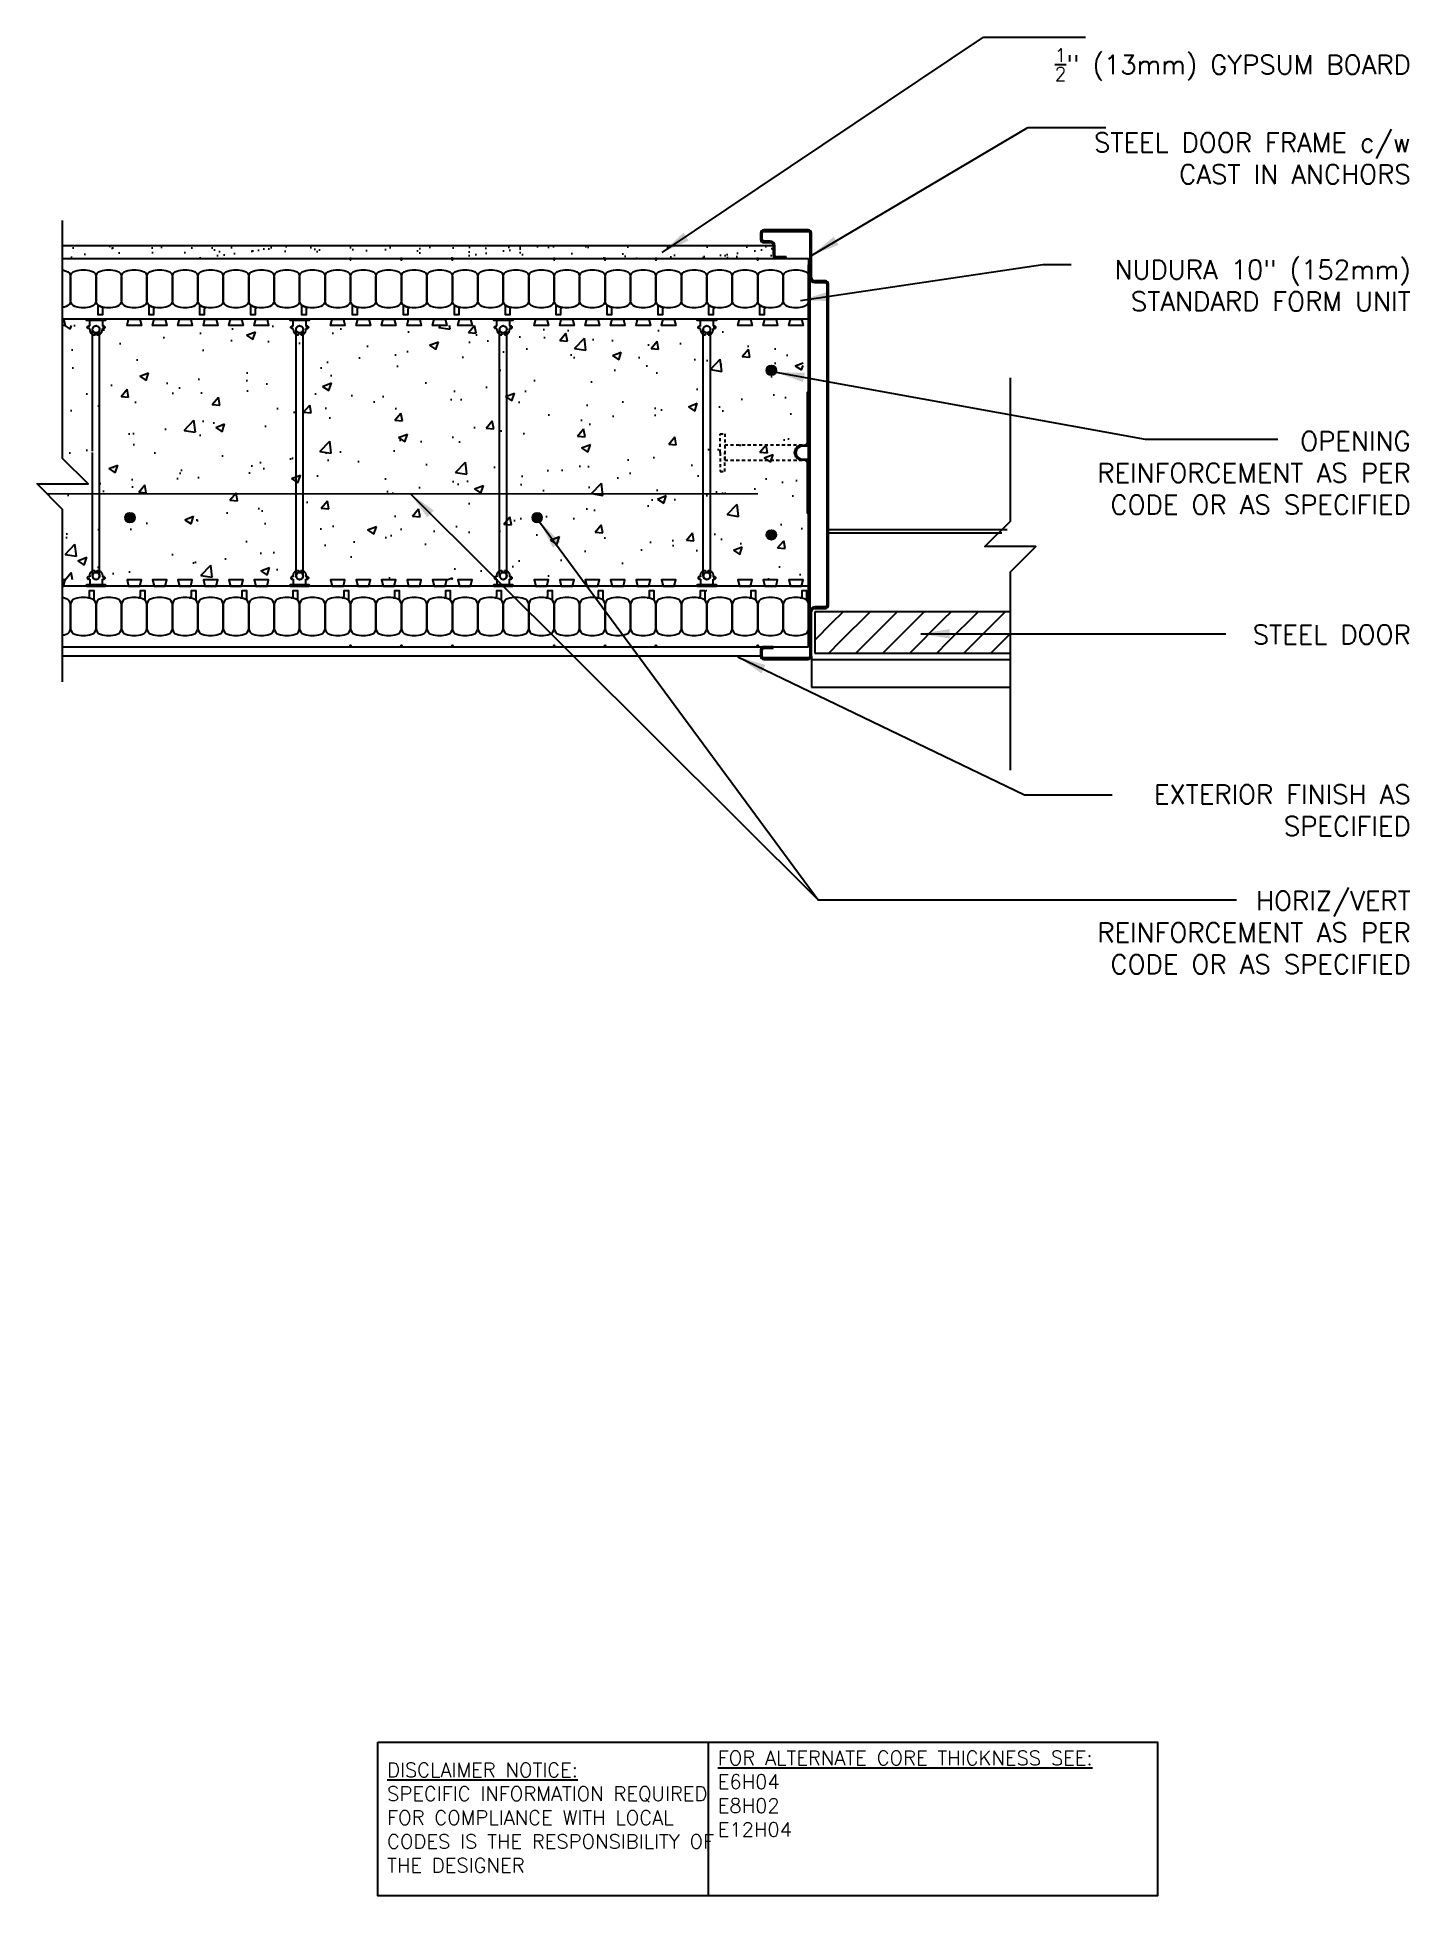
# Model space of a CAD drawing. Header units: inches. Extents: x 2962.4 to 3016.3, y 463.4 to 536.4.
import ezdxf

# ---------------------------------------------------------------- set-up
doc = ezdxf.new("R2010")
doc.units = ezdxf.units.IN
doc.header["$LTSCALE"] = 0.5
doc.header["$MEASUREMENT"] = 0
doc.linetypes.add('HIDDEN', pattern=[0.375, 0.25, -0.125])
doc.layers.get('0').update_dxf_attribs({"linetype": 'CONTINUOUS'})
for name, color, linetype in [('HATCH', 12, 'CONTINUOUS'), ('LINE18', 9, 'CONTINUOUS'), ('line25', 2, 'CONTINUOUS'), ('LINE50', 5, 'CONTINUOUS'), ('LINE65', 3, 'CONTINUOUS'), ('LINE9', 9, 'CONTINUOUS'), ('TEXT', 4, 'CONTINUOUS')]:
    doc.layers.add(name, color=color, linetype=linetype)
doc.styles.add('DIM', font='romans.shx', dxfattribs={"width": 0.7})
doc.styles.add('ROMANS', font='romans')
doc.styles.get("Standard").update_dxf_attribs({"font": 'romans.shx'})
doc.dimstyles.new('ext_12', dxfattribs={"dimscale": 12, "dimtxt": 0.09375, "dimasz": 0.09375, "dimexe": 0.09375, "dimexo": 0.0625, "dimgap": 0.0625, "dimtad": 1, "dimdec": 1, "dimzin": 3, "dimdsep": 46, "dimlunit": 4, "dimtxsty": 'DIM', "dimcen": 0.09, "dimdle": 0.09375, "dimclrt": 4, "dimadec": 0, "dimazin": 0, "dimtfac": 1, "dimtdec": 1, "dimtmove": 2, "dimatfit": 3, "dimfxl": 0, "dimfrac": 2, "dimtolj": 1, "dimtzin": 0, "dimarcsym": 0})
pattern_1 = [(45, (74.7914, 2.22225), (-0.53033009, 0.53033009), [])]

# ---------------------------------------------------------------- blocks, each defined once
blk = doc.blocks.new('Connector')
blk.add_point((0.271, 0))
at = {"layer": 'LINE9'}
for p, q in [((0, 0.375), (0, -0.375)), ((0.062, -0.375), (0.062, 0.375)), ((0.281, 0.25), (0.062, 0.25))]:
    blk.add_line(p, q, dxfattribs=at)
for points, weights in [([(0.007, 0.375), (0.004, 0.375), (0, 0.375)], [1, 0.972587069138, 0.950305488115]), ([(0.327, 0.343), (0.308, 0.343), (0.281, 0.317), (0.281, 0.297)], [1, 0.85355339, 0.85355339, 1]), ([(0.328, 0.343), (0.327, 0.343), (0.327, 0.343)], [1, 0.70710678, 1]), ([(0.375, 0.297), (0.375, 0.317), (0.348, 0.343), (0.329, 0.343)], [1, 0.85355339, 0.85355339, 1]), ([(0.406, 0.25), (0.546, 0.25), (0.619, 0.131)], [0.958404415409, 0.794674173519, 0.864651571113]), ([(0.619, 0.052), (0.612, 0.049), (0.604, 0.049)], [0.83615024178, 0.892081430621, 1]), ([(0, -0.375), (0.004, -0.375), (0.007, -0.375)], [0.950305488115, 0.972587069138, 1]), ([(0.281, -0.297), (0.281, -0.317), (0.308, -0.343), (0.327, -0.343)], [1, 0.85355339, 0.85355339, 1]), ([(0.327, -0.343), (0.281, -0.343), (0.281, -0.297)], [1, 0.70710678, 1]), ([(0.329, -0.343), (0.348, -0.343), (0.375, -0.317), (0.375, -0.297)], [1, 0.85355339, 0.85355339, 1]), ([(0.375, -0.297), (0.375, -0.343), (0.329, -0.343)], [1, 0.70710678, 1]), ([(0.619, -0.131), (0.546, -0.25), (0.406, -0.25)], [0.864651574428, 0.794674169686, 0.958404415195]), ([(0.604, -0.049), (0.612, -0.049), (0.619, -0.052)], [1, 0.89208144177, 0.836150253337])]:
    blk.add_rational_spline(points, weights, degree=2, dxfattribs=at)
for points, degree in [([(0, 0.375), (0.002, 0.375), (0.005, 0.375), (0.007, 0.375)], 3), ([(0.007, 0.375), (0.021, 0.375), (0.051, 0.375), (0.062, 0.375), (0.062, 0.375)], 3), ([(0.281, 0.25), (0.281, 0.297)], 1), ([(0.327, 0.343), (0.327, 0.343), (0.328, 0.343), (0.328, 0.343)], 3), ([(0.328, 0.343), (0.329, 0.343), (0.329, 0.343), (0.329, 0.343)], 3), ([(0.375, 0.25), (0.375, 0.297)], 1), ([(0.406, 0.25), (0.375, 0.25)], 1), ([(0.406, 0.25), (0.406, 0.25)], 1), ([(0.406, 0.25), (0.406, 0.25)], 1), ([(0.406, 0.25), (0.406, 0.25)], 1), ([(0.406, 0.25), (0.406, 0.25)], 1), ([(0.406, 0.25), (0.406, 0.25)], 1), ([(0.406, 0.25), (0.406, 0.25)], 1), ([(0.406, 0.25), (0.406, 0.25)], 1), ([(0.406, 0.25), (0.406, 0.25)], 1), ([(0.406, 0.25), (0.406, 0.25)], 1), ([(0.406, 0.25), (0.406, 0.25)], 1), ([(0.406, 0.25), (0.406, 0.25)], 1), ([(0.406, 0.25), (0.406, 0.25)], 1), ([(0.406, 0.25), (0.406, 0.25)], 1), ([(0.406, 0.25), (0.406, 0.25)], 1), ([(0.406, 0.25), (0.406, 0.25)], 1), ([(0.406, 0.25), (0.406, 0.25)], 1), ([(0.406, 0.25), (0.406, 0.25)], 1), ([(0.406, 0.25), (0.406, 0.25)], 1), ([(0.406, 0.25), (0.406, 0.25)], 1), ([(0.406, 0.25), (0.406, 0.25)], 1), ([(0.406, 0.25), (0.406, 0.25)], 1), ([(0.406, 0.25), (0.406, 0.25)], 1), ([(0.406, 0.25), (0.406, 0.25)], 1), ([(0.406, 0.25), (0.406, 0.25)], 1), ([(0.604, 0.049), (0.532, 0.049)], 1), ([(0.532, 0.049), (0.532, 0.049)], 1), ([(0.532, 0.049), (0.532, 0.049)], 1), ([(0.532, 0.049), (0.532, 0.049)], 1), ([(0.532, 0.049), (0.532, 0.049)], 1), ([(0.532, 0.049), (0.532, 0.049)], 1), ([(0.532, 0.049), (0.532, 0.049)], 1), ([(0.532, 0.049), (0.532, 0.049)], 1), ([(0.532, 0.049), (0.532, 0.049)], 1), ([(0.532, 0.049), (0.532, 0.049)], 1), ([(0.532, 0.049), (0.532, 0.049)], 1), ([(0.604, 0.049), (0.609, 0.049), (0.614, 0.05), (0.619, 0.052)], 3), ([(0.604, 0.049), (0.604, 0.049)], 1), ([(0.604, 0.049), (0.604, 0.049)], 1), ([(0.604, 0.049), (0.604, 0.049)], 1), ([(0.604, 0.049), (0.604, 0.049)], 1), ([(0.619, 0.131), (0.619, 0.052)], 1), ([(0.619, 0.131), (0.619, 0.131)], 1), ([(0.619, 0.131), (0.619, 0.131)], 1), ([(0.619, 0.131), (0.619, 0.131)], 1), ([(0.619, 0.131), (0.619, 0.131)], 1), ([(0.007, -0.375), (0.005, -0.375), (0.002, -0.375), (0, -0.375)], 3), ([(0.062, -0.375), (0.062, -0.375), (0.051, -0.375), (0.021, -0.375), (0.007, -0.375)], 3), ([(0.062, -0.25), (0.281, -0.25)], 1), ([(0.281, -0.297), (0.281, -0.25)], 1), ([(0.281, -0.25), (0.281, -0.297)], 1), ([(0.328, -0.343), (0.328, -0.343), (0.327, -0.343), (0.327, -0.343)], 3), ([(0.329, -0.343), (0.329, -0.343), (0.329, -0.343), (0.328, -0.343)], 3), ([(0.375, -0.25), (0.375, -0.297)], 1), ([(0.375, -0.297), (0.375, -0.25)], 1), ([(0.406, -0.25), (0.375, -0.25)], 1), ([(0.406, -0.25), (0.406, -0.25)], 1), ([(0.406, -0.25), (0.406, -0.25)], 1), ([(0.406, -0.25), (0.406, -0.25)], 1), ([(0.406, -0.25), (0.406, -0.25)], 1), ([(0.406, -0.25), (0.406, -0.25)], 1), ([(0.406, -0.25), (0.406, -0.25)], 1), ([(0.406, -0.25), (0.406, -0.25)], 1), ([(0.406, -0.25), (0.406, -0.25)], 1), ([(0.406, -0.25), (0.406, -0.25)], 1), ([(0.406, -0.25), (0.406, -0.25)], 1), ([(0.406, -0.25), (0.406, -0.25)], 1), ([(0.532, -0.049), (0.604, -0.049)], 1), ([(0.604, -0.049), (0.58, -0.049), (0.556, -0.049), (0.532, -0.049)], 3), ([(0.532, -0.049), (0.532, -0.049)], 1), ([(0.532, -0.049), (0.532, -0.049)], 1), ([(0.532, -0.049), (0.532, -0.049)], 1), ([(0.532, -0.049), (0.532, -0.049)], 1), ([(0.619, -0.052), (0.614, -0.05), (0.609, -0.049), (0.604, -0.049)], 3), ([(0.604, -0.049), (0.604, -0.049)], 1), ([(0.604, -0.049), (0.604, -0.049)], 1), ([(0.604, -0.049), (0.604, -0.049)], 1), ([(0.604, -0.049), (0.604, -0.049)], 1), ([(0.604, -0.049), (0.604, -0.049)], 1), ([(0.604, -0.049), (0.604, -0.049)], 1), ([(0.604, -0.049), (0.604, -0.049)], 1), ([(0.604, -0.049), (0.604, -0.049)], 1), ([(0.619, -0.052), (0.619, -0.131)], 1), ([(0.619, -0.131), (0.619, -0.131)], 1), ([(0.619, -0.131), (0.619, -0.131)], 1), ([(0.619, -0.131), (0.619, -0.131)], 1), ([(0.619, -0.131), (0.619, -0.131)], 1)]:
    blk.add_open_spline(points, degree=degree, dxfattribs=at)
for points, weights, knots in [([(0.062, 0.375), (0.062, 0.375), (0.046, 0.375), (0.03, 0.375), (0.007, 0.375)], [0.868718858569, 0.861102746415, 1, 0.861102734288, 0.868718859898], [0, 0, 0, 0.5, 0.5, 1, 1, 1]), ([(0.532, 0.049), (0.472, 0.203), (0.333, 0.113), (0.157, 0), (0.333, -0.113), (0.472, -0.203), (0.532, -0.049)], [0.899508922286, 0.599718215298, 1, 0.54226024, 1, 0.599718224335, 0.899508908749], [0, 0, 0, 0.318112, 0.318112, 0.681888, 0.681888, 1, 1, 1]), ([(0.007, -0.375), (0.03, -0.375), (0.046, -0.375), (0.062, -0.375), (0.062, -0.375)], [0.868718859319, 0.861102739573, 1, 0.861102742958, 0.868718858948], [0, 0, 0, 0.5, 0.5, 1, 1, 1])]:
    blk.add_rational_spline(points, weights, degree=2, knots=knots, dxfattribs=at)

msp = doc.modelspace()

# ---------------------------------------------------------------- hatches: boundary and pattern name
at = {"layer": 'HATCH'}
h = msp.add_hatch(dxfattribs=at)
h.set_pattern_fill('AR-SAND', color=256, scale=0.5, style=0)
h.set_pattern_definition([(37.5, (88.5284, 68.24404), (-0.03149668, 0.96341188), [0, -0.76, 0, -0.85, 0, -0.8125]), (7.5, (88.5284, 68.244), (0.88488835, 1.41107303), [0, -0.41, 0, -0.685, 0, -0.2625]), (327.5, (87.9134, 68.244), (1.55707093, 0.00282953), [0, -0.25, 0, -0.9, 0, -1.175]), (317.5, (87.9134, 68.244), (1.5030633, 0.4388378), [0, -0.125, 0, -0.59, 0, -0.675])])
h.paths.add_polyline_path([(2982.007, 528.18), (2976.322, 528.18), (2976.322, 527.68), (2982.007, 527.68)])
h.paths.add_polyline_path([(2963.405, 528.18), (2963.405, 527.68), (2976.322, 527.68), (2976.322, 528.18)])
edge = h.paths.add_edge_path()
edge.add_line((2991.83, 527.68), (2991.83, 527.743))
edge.add_line((2991.83, 527.743), (2991.455, 527.743))
edge.add_arc((2991.455, 527.805), 0.0625, 180, 270, ccw=False)
edge.add_line((2991.393, 527.805), (2991.393, 528.18))
edge.add_line((2991.393, 528.18), (2982.007, 528.18))
edge.add_line((2982.007, 528.18), (2982.007, 527.68))
edge.add_line((2982.007, 527.68), (2991.83, 527.68))
h = msp.add_hatch(dxfattribs=at)
h.set_pattern_fill('AR-CONC', color=256, scale=0.5, style=0)
h.set_pattern_definition([(50, (2963.499, 515.0554), (3.5863, -0.31376), [0.375, -4.125]), (355, (2963.499, 515.0554), (-0.69376, 3.76096), [0.3, -3.3]), (100.451, (2963.798, 515.0292), (2.89255, 3.4472), [0.3187, -3.5057]), (46.184, (2963.499, 516.0554), (5.3362, -0.8276), [0.5625, -6.1875]), (96.636, (2963.944, 515.9864), (4.6733, 4.8706), [0.47805, -5.2586]), (351.184, (2963.499, 516.0554), (4.6733, 4.8706), [0.45, -4.95]), (21, (2963.999, 515.8054), (2.98454, -2.0131), [0.375, -4.125]), (326, (2963.999, 515.8054), (1.21658, 3.62575), [0.3, -3.3]), (71.451, (2964.248, 515.6376), (4.2011, 1.61265), [0.3187, -3.5057]), (37.5, (2963.4991, 515.0554), (0.0608, 1.66447), [0, -3.26, 0, -3.35, 0, -3.3125]), (7.5, (2963.4991, 515.0554), (1.31535, 1.97206), [0, -1.91, 0, -3.185, 0, -1.2625]), (327.5, (2962.3841, 515.0554), (2.66911, -0.112774), [0, -1.25, 0, -3.9, 0, -5.175]), (317.5, (2961.8841, 515.0554), (2.91593, 0.50052), [0, -1.625, 0, -2.59, 0, -3.675])])
h.paths.add_polyline_path([(2992.499, 525.055), (2963.499, 525.055), (2963.499, 515.055), (2992.499, 515.055)])
h = msp.add_hatch(dxfattribs=at)
h.set_pattern_fill('ANSI31', color=256, scale=6, style=0)
h.set_pattern_definition(pattern_1)
h.paths.add_polyline_path([(2992.955, 512.18), (2994.169, 512.18), (2993.77, 513.036), (2993.49, 513.805), (2992.955, 513.805)])
h = msp.add_hatch(dxfattribs=at)
h.set_pattern_fill('ANSI31', color=256, scale=6, style=0)
h.set_pattern_definition(pattern_1)
h.paths.add_polyline_path([(2998.264, 512.18), (2997.985, 513.805), (2993.49, 513.805), (2993.77, 513.036), (2994.169, 512.18)])
h = msp.add_hatch(dxfattribs=at)
h.set_pattern_fill('ANSI31', color=256, scale=6, style=0)
h.set_pattern_definition(pattern_1)
h.paths.add_polyline_path([(2998.264, 512.18), (3000.645, 512.18), (3000.645, 513.805), (2997.985, 513.805)])
at = {"layer": 'LINE65'}
for points in [[(2991.439, 523.288, 1), (2991.064, 523.288, 1)], [(2966.24, 517.501, 1), (2965.865, 517.501, 1)], [(2982.24, 517.501, 1), (2981.865, 517.501, 1)], [(2991.439, 516.823, 1), (2991.064, 516.823, 1)]]:
    msp.add_hatch(color=256, dxfattribs=at).paths.add_polyline_path(points)

# ---------------------------------------------------------------- linework, layer by layer
at = {"layer": 'HATCH'}
for p, q in [((2993.499, 517.029), (3000.523, 517.029)), ((2993.499, 516.904), (3000.306, 516.904)), ((2992.83, 512.054), (2992.83, 510.845)), ((2992.83, 511.929), (3000.645, 511.929)), ((2992.83, 510.845), (3000.645, 510.845))]:
    msp.add_line(p, q, dxfattribs=at)
at = {"layer": 'LINE18'}
for points in [[(2963.405, 511.055), (2963.405, 517.826), (2962.405, 518.826), (2964.405, 518.826), (2963.405, 519.826), (2963.405, 529.18)], [(3000.645, 507.585), (3000.645, 515.366), (3001.645, 516.366), (2999.645, 516.366), (3000.645, 517.366), (3000.645, 522.991)]]:
    msp.add_lwpolyline(points, dxfattribs=at)
at = {"layer": 'line25'}
for p, q in [((2992.718, 525.305), (2963.405, 525.305)), ((2992.718, 515.055), (2992.718, 512.43)), ((2992.718, 514.805), (2963.405, 514.805)), ((2988.697, 514.637), (2988.718, 514.637)), ((3000.645, 513.805), (2992.955, 513.805)), ((2992.955, 513.805), (2992.955, 512.18)), ((2992.955, 512.18), (3000.645, 512.18))]:
    msp.add_line(p, q, dxfattribs=at)
for points in [[(2963.405, 525.305), (2963.437, 525.305), (2963.499, 525.055), (2963.405, 525.055)], [(2963.405, 514.805), (2963.437, 514.805), (2963.499, 515.055), (2963.405, 515.055)]]:
    msp.add_lwpolyline(points, dxfattribs=at)
for points in [[(2966.437, 525.305), (2966.499, 525.055), (2965.937, 525.055), (2965.999, 525.305)], [(2967.437, 525.305), (2967.499, 525.055), (2966.937, 525.055), (2966.999, 525.305)], [(2968.437, 525.305), (2968.499, 525.055), (2967.937, 525.055), (2967.999, 525.305)], [(2969.437, 525.305), (2969.499, 525.055), (2968.937, 525.055), (2968.999, 525.305)], [(2970.437, 525.305), (2970.499, 525.055), (2969.937, 525.055), (2969.999, 525.305)], [(2971.437, 525.305), (2971.499, 525.055), (2970.937, 525.055), (2970.999, 525.305)], [(2974.437, 525.305), (2974.499, 525.055), (2973.937, 525.055), (2973.999, 525.305)], [(2975.437, 525.305), (2975.499, 525.055), (2974.937, 525.055), (2974.999, 525.305)], [(2976.437, 525.305), (2976.499, 525.055), (2975.937, 525.055), (2975.999, 525.305)], [(2977.437, 525.305), (2977.499, 525.055), (2976.937, 525.055), (2976.999, 525.305)], [(2978.437, 525.305), (2978.499, 525.055), (2977.937, 525.055), (2977.999, 525.305)], [(2979.437, 525.305), (2979.499, 525.055), (2978.937, 525.055), (2978.999, 525.305)], [(2982.437, 525.305), (2982.499, 525.055), (2981.937, 525.055), (2981.999, 525.305)], [(2983.437, 525.305), (2983.499, 525.055), (2982.937, 525.055), (2982.999, 525.305)], [(2984.437, 525.305), (2984.499, 525.055), (2983.937, 525.055), (2983.999, 525.305)], [(2985.437, 525.305), (2985.499, 525.055), (2984.937, 525.055), (2984.999, 525.305)], [(2986.437, 525.305), (2986.499, 525.055), (2985.937, 525.055), (2985.999, 525.305)], [(2987.437, 525.305), (2987.499, 525.055), (2986.937, 525.055), (2986.999, 525.305)], [(2990.437, 525.305), (2990.499, 525.055), (2989.937, 525.055), (2989.999, 525.305)], [(2991.437, 525.305), (2991.499, 525.055), (2990.937, 525.055), (2990.999, 525.305)], [(2992.437, 525.305), (2992.499, 525.055), (2991.937, 525.055), (2991.999, 525.305)], [(2966.437, 514.805), (2966.499, 515.055), (2965.937, 515.055), (2965.999, 514.805)], [(2967.437, 514.805), (2967.499, 515.055), (2966.937, 515.055), (2966.999, 514.805)], [(2968.437, 514.805), (2968.499, 515.055), (2967.937, 515.055), (2967.999, 514.805)], [(2969.437, 514.805), (2969.499, 515.055), (2968.937, 515.055), (2968.999, 514.805)], [(2970.437, 514.805), (2970.499, 515.055), (2969.937, 515.055), (2969.999, 514.805)], [(2971.437, 514.805), (2971.499, 515.055), (2970.937, 515.055), (2970.999, 514.805)], [(2974.437, 514.805), (2974.499, 515.055), (2973.937, 515.055), (2973.999, 514.805)], [(2975.437, 514.805), (2975.499, 515.055), (2974.937, 515.055), (2974.999, 514.805)], [(2976.437, 514.805), (2976.499, 515.055), (2975.937, 515.055), (2975.999, 514.805)], [(2977.437, 514.805), (2977.499, 515.055), (2976.937, 515.055), (2976.999, 514.805)], [(2978.437, 514.805), (2978.499, 515.055), (2977.937, 515.055), (2977.999, 514.805)], [(2979.437, 514.805), (2979.499, 515.055), (2978.937, 515.055), (2978.999, 514.805)], [(2982.437, 514.805), (2982.499, 515.055), (2981.937, 515.055), (2981.999, 514.805)], [(2983.437, 514.805), (2983.499, 515.055), (2982.937, 515.055), (2982.999, 514.805)], [(2984.437, 514.805), (2984.499, 515.055), (2983.937, 515.055), (2983.999, 514.805)], [(2985.437, 514.805), (2985.499, 515.055), (2984.937, 515.055), (2984.999, 514.805)], [(2986.437, 514.805), (2986.499, 515.055), (2985.937, 515.055), (2985.999, 514.805)], [(2987.437, 514.805), (2987.499, 515.055), (2986.937, 515.055), (2986.999, 514.805)], [(2990.437, 514.805), (2990.499, 515.055), (2989.937, 515.055), (2989.999, 514.805)], [(2991.437, 514.805), (2991.499, 515.055), (2990.937, 515.055), (2990.999, 514.805)], [(2992.437, 514.805), (2992.499, 515.055), (2991.937, 515.055), (2991.999, 514.805)]]:
    msp.add_lwpolyline(points, close=True, dxfattribs=at)
at = {"layer": 'LINE50'}
for p, q in [((2963.405, 527.68), (2992.718, 527.68)), ((2992.718, 527.68), (2992.718, 525.305)), ((2992.718, 515.055), (2992.718, 512.43)), ((2992.718, 512.43), (2992.718, 514.805)), ((2963.405, 512.43), (2992.718, 512.43))]:
    msp.add_line(p, q, dxfattribs=at)
at = {"layer": 'LINE65', "flags": 128}
msp.add_lwpolyline([(2962.797, 518.434), (2990.718, 518.453)], dxfattribs=at)
at = {"layer": 'LINE65'}
for centre in [(2991.252, 523.288), (2966.052, 517.501), (2982.052, 517.501), (2991.252, 516.823)]:
    msp.add_circle(centre, 0.188, dxfattribs=at)
at = {"layer": 'LINE9'}
for p, q in [((2992.705, 528.805), (2990.955, 528.805)), ((2990.955, 528.743), (2992.705, 528.743)), ((2990.83, 528.68), (2990.83, 528.43)), ((2990.893, 528.43), (2990.893, 528.68)), ((2991.205, 528.368), (2990.955, 528.368)), ((2990.955, 528.305), (2991.205, 528.305)), ((2991.33, 528.18), (2991.33, 527.805)), ((2991.393, 527.805), (2991.393, 528.18)), ((2992.768, 528.68), (2992.768, 526.93)), ((2992.83, 526.93), (2992.83, 528.68)), ((2991.83, 527.743), (2991.455, 527.743)), ((2991.455, 527.68), (2991.83, 527.68)), ((2991.83, 527.68), (2991.83, 527.743)), ((2992.718, 513.309), (2992.718, 527.428)), ((2992.718, 527.428), (2992.768, 527.428)), ((2992.768, 527.428), (2992.768, 513.309)), ((2993.374, 526.805), (2992.955, 526.805)), ((2992.955, 526.743), (2993.374, 526.743)), ((2993.437, 526.68), (2993.437, 514.055)), ((2993.499, 514.055), (2993.499, 526.68)), ((2964.577, 520.112), (2964.577, 524.899)), ((2964.859, 518.321), (2964.859, 524.899)), ((2972.577, 518.321), (2972.577, 524.899)), ((2972.859, 518.321), (2972.859, 524.899)), ((2980.577, 515.211), (2980.577, 524.899)), ((2980.859, 515.211), (2980.859, 524.899)), ((2988.577, 515.211), (2988.577, 524.899)), ((2988.859, 515.211), (2988.859, 524.899)), ((2964.577, 518.321), (2964.577, 520.055)), ((2964.577, 518.09), (2964.577, 518.321)), ((2964.577, 515.211), (2964.577, 518.09)), ((2964.859, 515.211), (2964.859, 518.321)), ((2972.577, 515.211), (2972.577, 518.321)), ((2972.859, 515.211), (2972.859, 518.321)), ((2992.768, 513.805), (2992.768, 512.055)), ((2992.83, 512.055), (2992.83, 513.805)), ((2993.374, 513.993), (2992.955, 513.993)), ((2992.955, 513.93), (2993.374, 513.93)), ((2992.768, 513.309), (2992.718, 513.309)), ((2990.83, 512.305), (2990.83, 512.055)), ((2990.893, 512.055), (2990.893, 512.305)), ((2991.33, 512.43), (2990.955, 512.43)), ((2990.955, 512.368), (2991.33, 512.368)), ((2992.705, 511.993), (2990.955, 511.993)), ((2990.955, 511.93), (2992.705, 511.93)), ((2991.27, 512.43), (2991.33, 512.43)), ((2991.33, 512.368), (2991.33, 512.43))]:
    msp.add_line(p, q, dxfattribs=at)
at = {"layer": 'LINE9', "flags": 128}
for points in [[(2991.33, 528.18), (2991.33, 528.18), (2963.405, 528.18)], [(2990.83, 512.055), (2963.405, 512.055)]]:
    msp.add_lwpolyline(points, dxfattribs=at)
at = {"layer": 'LINE9'}
for points in [[(2964.545, 525.794, -0.157671), (2963.891, 525.794, -0.325305), (2963.718, 526.032), (2963.718, 526.953, -0.325305), (2963.891, 527.191, -0.157671), (2964.545, 527.191, -0.325305), (2964.718, 526.953), (2964.718, 526.032, -0.325305)], [(2965.545, 525.794, -0.157671), (2964.891, 525.794, -0.325305), (2964.718, 526.032), (2964.718, 526.953, -0.325305), (2964.891, 527.191, -0.157671), (2965.545, 527.191, -0.325305), (2965.718, 526.953), (2965.718, 526.032, -0.325305)], [(2966.545, 525.794, -0.157671), (2965.891, 525.794, -0.325305), (2965.718, 526.032), (2965.718, 526.953, -0.325305), (2965.891, 527.191, -0.157671), (2966.545, 527.191, -0.325305), (2966.718, 526.953), (2966.718, 526.032, -0.325305)], [(2967.545, 525.794, -0.157671), (2966.891, 525.794, -0.325305), (2966.718, 526.032), (2966.718, 526.953, -0.325305), (2966.891, 527.191, -0.157671), (2967.545, 527.191, -0.325305), (2967.718, 526.953), (2967.718, 526.032, -0.325305)], [(2968.545, 525.794, -0.157671), (2967.891, 525.794, -0.325305), (2967.718, 526.032), (2967.718, 526.953, -0.325305), (2967.891, 527.191, -0.157671), (2968.545, 527.191, -0.325305), (2968.718, 526.953), (2968.718, 526.032, -0.325305)], [(2969.545, 525.794, -0.157671), (2968.891, 525.794, -0.325305), (2968.718, 526.032), (2968.718, 526.953, -0.325305), (2968.891, 527.191, -0.157671), (2969.545, 527.191, -0.325305), (2969.718, 526.953), (2969.718, 526.032, -0.325305)], [(2970.545, 525.794, -0.157671), (2969.891, 525.794, -0.325305), (2969.718, 526.032), (2969.718, 526.953, -0.325305), (2969.891, 527.191, -0.157671), (2970.545, 527.191, -0.325305), (2970.718, 526.953), (2970.718, 526.032, -0.325305)], [(2971.545, 525.794, -0.157671), (2970.891, 525.794, -0.325305), (2970.718, 526.032), (2970.718, 526.953, -0.325305), (2970.891, 527.191, -0.157671), (2971.545, 527.191, -0.325305), (2971.718, 526.953), (2971.718, 526.032, -0.325305)], [(2972.545, 525.794, -0.157671), (2971.891, 525.794, -0.325305), (2971.718, 526.032), (2971.718, 526.953, -0.325305), (2971.891, 527.191, -0.157671), (2972.545, 527.191, -0.325305), (2972.718, 526.953), (2972.718, 526.032, -0.325305)], [(2973.545, 525.794, -0.157671), (2972.891, 525.794, -0.325305), (2972.718, 526.032), (2972.718, 526.953, -0.325305), (2972.891, 527.191, -0.157671), (2973.545, 527.191, -0.325305), (2973.718, 526.953), (2973.718, 526.032, -0.325305)], [(2974.545, 525.794, -0.157671), (2973.891, 525.794, -0.325305), (2973.718, 526.032), (2973.718, 526.953, -0.325305), (2973.891, 527.191, -0.157671), (2974.545, 527.191, -0.325305), (2974.718, 526.953), (2974.718, 526.032, -0.325305)], [(2975.545, 525.794, -0.157671), (2974.891, 525.794, -0.325305), (2974.718, 526.032), (2974.718, 526.953, -0.325305), (2974.891, 527.191, -0.157671), (2975.545, 527.191, -0.325305), (2975.718, 526.953), (2975.718, 526.032, -0.325305)], [(2976.545, 525.794, -0.157671), (2975.891, 525.794, -0.325305), (2975.718, 526.032), (2975.718, 526.953, -0.325305), (2975.891, 527.191, -0.157671), (2976.545, 527.191, -0.325305), (2976.718, 526.953), (2976.718, 526.032, -0.325305)], [(2977.545, 525.794, -0.157671), (2976.891, 525.794, -0.325305), (2976.718, 526.032), (2976.718, 526.953, -0.325305), (2976.891, 527.191, -0.157671), (2977.545, 527.191, -0.325305), (2977.718, 526.953), (2977.718, 526.032, -0.325305)], [(2978.545, 525.794, -0.157671), (2977.891, 525.794, -0.325305), (2977.718, 526.032), (2977.718, 526.953, -0.325305), (2977.891, 527.191, -0.157671), (2978.545, 527.191, -0.325305), (2978.718, 526.953), (2978.718, 526.032, -0.325305)], [(2979.545, 525.794, -0.157671), (2978.891, 525.794, -0.325305), (2978.718, 526.032), (2978.718, 526.953, -0.325305), (2978.891, 527.191, -0.157671), (2979.545, 527.191, -0.325305), (2979.718, 526.953), (2979.718, 526.032, -0.325305)], [(2980.545, 525.794, -0.157671), (2979.891, 525.794, -0.325305), (2979.718, 526.032), (2979.718, 526.953, -0.325305), (2979.891, 527.191, -0.157671), (2980.545, 527.191, -0.325305), (2980.718, 526.953), (2980.718, 526.032, -0.325305)], [(2981.545, 525.794, -0.157671), (2980.891, 525.794, -0.325305), (2980.718, 526.032), (2980.718, 526.953, -0.325305), (2980.891, 527.191, -0.157671), (2981.545, 527.191, -0.325305), (2981.718, 526.953), (2981.718, 526.032, -0.325305)], [(2982.545, 525.794, -0.157671), (2981.891, 525.794, -0.325305), (2981.718, 526.032), (2981.718, 526.953, -0.325305), (2981.891, 527.191, -0.157671), (2982.545, 527.191, -0.325305), (2982.718, 526.953), (2982.718, 526.032, -0.325305)], [(2983.545, 525.794, -0.157671), (2982.891, 525.794, -0.325305), (2982.718, 526.032), (2982.718, 526.953, -0.325305), (2982.891, 527.191, -0.157671), (2983.545, 527.191, -0.325305), (2983.718, 526.953), (2983.718, 526.032, -0.325305)], [(2984.545, 525.794, -0.157671), (2983.891, 525.794, -0.325305), (2983.718, 526.032), (2983.718, 526.953, -0.325305), (2983.891, 527.191, -0.157671), (2984.545, 527.191, -0.325305), (2984.718, 526.953), (2984.718, 526.032, -0.325305)], [(2985.545, 525.794, -0.157671), (2984.891, 525.794, -0.325305), (2984.718, 526.032), (2984.718, 526.953, -0.325305), (2984.891, 527.191, -0.157671), (2985.545, 527.191, -0.325305), (2985.718, 526.953), (2985.718, 526.032, -0.325305)], [(2986.545, 525.794, -0.157671), (2985.891, 525.794, -0.325305), (2985.718, 526.032), (2985.718, 526.953, -0.325305), (2985.891, 527.191, -0.157671), (2986.545, 527.191, -0.325305), (2986.718, 526.953), (2986.718, 526.032, -0.325305)], [(2987.545, 525.794, -0.157671), (2986.891, 525.794, -0.325305), (2986.718, 526.032), (2986.718, 526.953, -0.325305), (2986.891, 527.191, -0.157671), (2987.545, 527.191, -0.325305), (2987.718, 526.953), (2987.718, 526.032, -0.325305)], [(2988.545, 525.794, -0.157671), (2987.891, 525.794, -0.325305), (2987.718, 526.032), (2987.718, 526.953, -0.325305), (2987.891, 527.191, -0.157671), (2988.545, 527.191, -0.325305), (2988.718, 526.953), (2988.718, 526.032, -0.325305)], [(2989.545, 525.794, -0.157671), (2988.891, 525.794, -0.325305), (2988.718, 526.032), (2988.718, 526.953, -0.325305), (2988.891, 527.191, -0.157671), (2989.545, 527.191, -0.325305), (2989.718, 526.953), (2989.718, 526.032, -0.325305)], [(2990.545, 525.794, -0.157671), (2989.891, 525.794, -0.325305), (2989.718, 526.032), (2989.718, 526.953, -0.325305), (2989.891, 527.191, -0.157671), (2990.545, 527.191, -0.325305), (2990.718, 526.953), (2990.718, 526.032, -0.325305)], [(2991.545, 525.794, -0.157671), (2990.891, 525.794, -0.325305), (2990.718, 526.032), (2990.718, 526.953, -0.325305), (2990.891, 527.191, -0.157671), (2991.545, 527.191, -0.325305), (2991.718, 526.953), (2991.718, 526.032, -0.325305)], [(2992.545, 525.794, -0.157671), (2991.891, 525.794, -0.325305), (2991.718, 526.032), (2991.718, 526.953, -0.325305), (2991.891, 527.191, -0.157671), (2992.545, 527.191, -0.325305), (2992.718, 526.953), (2992.718, 526.032, -0.325305)], [(2964.891, 525.794, 0.037267), (2965.045, 525.757, 0.463036), (2964.972, 525.695), (2964.972, 525.474), (2964.801, 525.474), (2964.801, 525.82, 0.189002), (2964.785, 525.862, 0.128407)], [(2966.891, 525.794, 0.037267), (2967.045, 525.757, 0.463036), (2966.972, 525.695), (2966.972, 525.474), (2966.801, 525.474), (2966.801, 525.82, 0.189002), (2966.785, 525.862, 0.128407)], [(2968.891, 525.794, 0.037267), (2969.045, 525.757, 0.463036), (2968.972, 525.695), (2968.972, 525.474), (2968.801, 525.474), (2968.801, 525.82, 0.189002), (2968.785, 525.862, 0.128407)], [(2970.891, 525.794, 0.037267), (2971.045, 525.757, 0.463036), (2970.972, 525.695), (2970.972, 525.474), (2970.801, 525.474), (2970.801, 525.82, 0.189002), (2970.785, 525.862, 0.128407)], [(2972.891, 525.794, 0.037267), (2973.045, 525.757, 0.463036), (2972.972, 525.695), (2972.972, 525.474), (2972.801, 525.474), (2972.801, 525.82, 0.189002), (2972.785, 525.862, 0.128407)], [(2974.891, 525.794, 0.037267), (2975.045, 525.757, 0.463036), (2974.972, 525.695), (2974.972, 525.474), (2974.801, 525.474), (2974.801, 525.82, 0.189002), (2974.785, 525.862, 0.128407)], [(2976.891, 525.794, 0.037267), (2977.045, 525.757, 0.463036), (2976.972, 525.695), (2976.972, 525.474), (2976.801, 525.474), (2976.801, 525.82, 0.189002), (2976.785, 525.862, 0.128407)], [(2978.891, 525.794, 0.037267), (2979.045, 525.757, 0.463036), (2978.972, 525.695), (2978.972, 525.474), (2978.801, 525.474), (2978.801, 525.82, 0.189002), (2978.785, 525.862, 0.128407)], [(2980.891, 525.794, 0.037267), (2981.045, 525.757, 0.463036), (2980.972, 525.695), (2980.972, 525.474), (2980.801, 525.474), (2980.801, 525.82, 0.189002), (2980.785, 525.862, 0.128407)], [(2982.891, 525.794, 0.037267), (2983.045, 525.757, 0.463036), (2982.972, 525.695), (2982.972, 525.474), (2982.801, 525.474), (2982.801, 525.82, 0.189002), (2982.785, 525.862, 0.128407)], [(2984.891, 525.794, 0.037267), (2985.045, 525.757, 0.463036), (2984.972, 525.695), (2984.972, 525.474), (2984.801, 525.474), (2984.801, 525.82, 0.189002), (2984.785, 525.862, 0.128407)], [(2986.891, 525.794, 0.037267), (2987.045, 525.757, 0.463036), (2986.972, 525.695), (2986.972, 525.474), (2986.801, 525.474), (2986.801, 525.82, 0.189002), (2986.785, 525.862, 0.128407)], [(2988.891, 525.794, 0.037267), (2989.045, 525.757, 0.463036), (2988.972, 525.695), (2988.972, 525.474), (2988.801, 525.474), (2988.801, 525.82, 0.189002), (2988.785, 525.862, 0.128407)], [(2990.891, 525.794, 0.037267), (2991.045, 525.757, 0.463036), (2990.972, 525.695), (2990.972, 525.474), (2990.801, 525.474), (2990.801, 525.82, 0.189002), (2990.785, 525.862, 0.128407)], [(2992.718, 522.43), (2992.718, 520.43, -0.414214), (2992.593, 520.305), (2992.468, 520.305, 1), (2992.468, 519.805), (2992.593, 519.805, -0.414214), (2992.718, 519.68), (2992.718, 517.68), (2992.668, 517.68), (2992.668, 519.63, 0.414214), (2992.543, 519.755), (2992.468, 519.755, -1), (2992.468, 520.355), (2992.543, 520.355, 0.414214), (2992.668, 520.48), (2992.668, 522.43)], [(2964.545, 514.316, 0.157671), (2963.891, 514.316, 0.325305), (2963.718, 514.078), (2963.718, 513.157, 0.325305), (2963.891, 512.919, 0.157671), (2964.545, 512.919, 0.325305), (2964.718, 513.157), (2964.718, 514.078, 0.325305)], [(2964.545, 514.316, 0.037267), (2964.391, 514.354, 0.463036), (2964.464, 514.415), (2964.464, 514.637), (2964.635, 514.637), (2964.635, 514.291, 0.189002), (2964.651, 514.248, 0.128407)], [(2965.545, 514.316, 0.157671), (2964.891, 514.316, 0.325305), (2964.718, 514.078), (2964.718, 513.157, 0.325305), (2964.891, 512.919, 0.157671), (2965.545, 512.919, 0.325305), (2965.718, 513.157), (2965.718, 514.078, 0.325305)], [(2966.545, 514.316, 0.157671), (2965.891, 514.316, 0.325305), (2965.718, 514.078), (2965.718, 513.157, 0.325305), (2965.891, 512.919, 0.157671), (2966.545, 512.919, 0.325305), (2966.718, 513.157), (2966.718, 514.078, 0.325305)], [(2966.545, 514.316, 0.037267), (2966.391, 514.354, 0.463036), (2966.464, 514.415), (2966.464, 514.637), (2966.635, 514.637), (2966.635, 514.291, 0.189002), (2966.651, 514.248, 0.128407)], [(2967.545, 514.316, 0.157671), (2966.891, 514.316, 0.325305), (2966.718, 514.078), (2966.718, 513.157, 0.325305), (2966.891, 512.919, 0.157671), (2967.545, 512.919, 0.325305), (2967.718, 513.157), (2967.718, 514.078, 0.325305)], [(2968.545, 514.316, 0.157671), (2967.891, 514.316, 0.325305), (2967.718, 514.078), (2967.718, 513.157, 0.325305), (2967.891, 512.919, 0.157671), (2968.545, 512.919, 0.325305), (2968.718, 513.157), (2968.718, 514.078, 0.325305)], [(2968.545, 514.316, 0.037267), (2968.391, 514.354, 0.463036), (2968.464, 514.415), (2968.464, 514.637), (2968.635, 514.637), (2968.635, 514.291, 0.189002), (2968.651, 514.248, 0.128407)], [(2969.545, 514.316, 0.157671), (2968.891, 514.316, 0.325305), (2968.718, 514.078), (2968.718, 513.157, 0.325305), (2968.891, 512.919, 0.157671), (2969.545, 512.919, 0.325305), (2969.718, 513.157), (2969.718, 514.078, 0.325305)], [(2970.545, 514.316, 0.157671), (2969.891, 514.316, 0.325305), (2969.718, 514.078), (2969.718, 513.157, 0.325305), (2969.891, 512.919, 0.157671), (2970.545, 512.919, 0.325305), (2970.718, 513.157), (2970.718, 514.078, 0.325305)], [(2970.545, 514.316, 0.037267), (2970.391, 514.354, 0.463036), (2970.464, 514.415), (2970.464, 514.637), (2970.635, 514.637), (2970.635, 514.291, 0.189002), (2970.651, 514.248, 0.128407)], [(2971.545, 514.316, 0.157671), (2970.891, 514.316, 0.325305), (2970.718, 514.078), (2970.718, 513.157, 0.325305), (2970.891, 512.919, 0.157671), (2971.545, 512.919, 0.325305), (2971.718, 513.157), (2971.718, 514.078, 0.325305)], [(2972.545, 514.316, 0.157671), (2971.891, 514.316, 0.325305), (2971.718, 514.078), (2971.718, 513.157, 0.325305), (2971.891, 512.919, 0.157671), (2972.545, 512.919, 0.325305), (2972.718, 513.157), (2972.718, 514.078, 0.325305)], [(2972.545, 514.316, 0.037267), (2972.391, 514.354, 0.463036), (2972.464, 514.415), (2972.464, 514.637), (2972.635, 514.637), (2972.635, 514.291, 0.189002), (2972.651, 514.248, 0.128407)], [(2973.545, 514.316, 0.157671), (2972.891, 514.316, 0.325305), (2972.718, 514.078), (2972.718, 513.157, 0.325305), (2972.891, 512.919, 0.157671), (2973.545, 512.919, 0.325305), (2973.718, 513.157), (2973.718, 514.078, 0.325305)], [(2974.545, 514.316, 0.157671), (2973.891, 514.316, 0.325305), (2973.718, 514.078), (2973.718, 513.157, 0.325305), (2973.891, 512.919, 0.157671), (2974.545, 512.919, 0.325305), (2974.718, 513.157), (2974.718, 514.078, 0.325305)], [(2974.545, 514.316, 0.037267), (2974.391, 514.354, 0.463036), (2974.464, 514.415), (2974.464, 514.637), (2974.635, 514.637), (2974.635, 514.291, 0.189002), (2974.651, 514.248, 0.128407)], [(2975.545, 514.316, 0.157671), (2974.891, 514.316, 0.325305), (2974.718, 514.078), (2974.718, 513.157, 0.325305), (2974.891, 512.919, 0.157671), (2975.545, 512.919, 0.325305), (2975.718, 513.157), (2975.718, 514.078, 0.325305)], [(2976.545, 514.316, 0.157671), (2975.891, 514.316, 0.325305), (2975.718, 514.078), (2975.718, 513.157, 0.325305), (2975.891, 512.919, 0.157671), (2976.545, 512.919, 0.325305), (2976.718, 513.157), (2976.718, 514.078, 0.325305)], [(2976.545, 514.316, 0.037267), (2976.391, 514.354, 0.463036), (2976.464, 514.415), (2976.464, 514.637), (2976.635, 514.637), (2976.635, 514.291, 0.189002), (2976.651, 514.248, 0.128407)], [(2977.545, 514.316, 0.157671), (2976.891, 514.316, 0.325305), (2976.718, 514.078), (2976.718, 513.157, 0.325305), (2976.891, 512.919, 0.157671), (2977.545, 512.919, 0.325305), (2977.718, 513.157), (2977.718, 514.078, 0.325305)], [(2978.545, 514.316, 0.157671), (2977.891, 514.316, 0.325305), (2977.718, 514.078), (2977.718, 513.157, 0.325305), (2977.891, 512.919, 0.157671), (2978.545, 512.919, 0.325305), (2978.718, 513.157), (2978.718, 514.078, 0.325305)], [(2978.545, 514.316, 0.037267), (2978.391, 514.354, 0.463036), (2978.464, 514.415), (2978.464, 514.637), (2978.635, 514.637), (2978.635, 514.291, 0.189002), (2978.651, 514.248, 0.128407)], [(2979.545, 514.316, 0.157671), (2978.891, 514.316, 0.325305), (2978.718, 514.078), (2978.718, 513.157, 0.325305), (2978.891, 512.919, 0.157671), (2979.545, 512.919, 0.325305), (2979.718, 513.157), (2979.718, 514.078, 0.325305)], [(2980.545, 514.316, 0.157671), (2979.891, 514.316, 0.325305), (2979.718, 514.078), (2979.718, 513.157, 0.325305), (2979.891, 512.919, 0.157671), (2980.545, 512.919, 0.325305), (2980.718, 513.157), (2980.718, 514.078, 0.325305)], [(2980.545, 514.316, 0.037267), (2980.391, 514.354, 0.463036), (2980.464, 514.415), (2980.464, 514.637), (2980.635, 514.637), (2980.635, 514.291, 0.189002), (2980.651, 514.248, 0.128407)], [(2981.545, 514.316, 0.157671), (2980.891, 514.316, 0.325305), (2980.718, 514.078), (2980.718, 513.157, 0.325305), (2980.891, 512.919, 0.157671), (2981.545, 512.919, 0.325305), (2981.718, 513.157), (2981.718, 514.078, 0.325305)], [(2982.545, 514.316, 0.157671), (2981.891, 514.316, 0.325305), (2981.718, 514.078), (2981.718, 513.157, 0.325305), (2981.891, 512.919, 0.157671), (2982.545, 512.919, 0.325305), (2982.718, 513.157), (2982.718, 514.078, 0.325305)], [(2982.545, 514.316, 0.037267), (2982.391, 514.354, 0.463036), (2982.464, 514.415), (2982.464, 514.637), (2982.635, 514.637), (2982.635, 514.291, 0.189002), (2982.651, 514.248, 0.128407)], [(2983.545, 514.316, 0.157671), (2982.891, 514.316, 0.325305), (2982.718, 514.078), (2982.718, 513.157, 0.325305), (2982.891, 512.919, 0.157671), (2983.545, 512.919, 0.325305), (2983.718, 513.157), (2983.718, 514.078, 0.325305)], [(2984.545, 514.316, 0.157671), (2983.891, 514.316, 0.325305), (2983.718, 514.078), (2983.718, 513.157, 0.325305), (2983.891, 512.919, 0.157671), (2984.545, 512.919, 0.325305), (2984.718, 513.157), (2984.718, 514.078, 0.325305)], [(2984.545, 514.316, 0.037267), (2984.391, 514.354, 0.463036), (2984.464, 514.415), (2984.464, 514.637), (2984.635, 514.637), (2984.635, 514.291, 0.189002), (2984.651, 514.248, 0.128407)], [(2985.545, 514.316, 0.157671), (2984.891, 514.316, 0.325305), (2984.718, 514.078), (2984.718, 513.157, 0.325305), (2984.891, 512.919, 0.157671), (2985.545, 512.919, 0.325305), (2985.718, 513.157), (2985.718, 514.078, 0.325305)], [(2986.545, 514.316, 0.157671), (2985.891, 514.316, 0.325305), (2985.718, 514.078), (2985.718, 513.157, 0.325305), (2985.891, 512.919, 0.157671), (2986.545, 512.919, 0.325305), (2986.718, 513.157), (2986.718, 514.078, 0.325305)], [(2986.545, 514.316, 0.037267), (2986.391, 514.354, 0.463036), (2986.464, 514.415), (2986.464, 514.637), (2986.635, 514.637), (2986.635, 514.291, 0.189002), (2986.651, 514.248, 0.128407)], [(2987.545, 514.316, 0.157671), (2986.891, 514.316, 0.325305), (2986.718, 514.078), (2986.718, 513.157, 0.325305), (2986.891, 512.919, 0.157671), (2987.545, 512.919, 0.325305), (2987.718, 513.157), (2987.718, 514.078, 0.325305)], [(2988.545, 514.316, 0.157671), (2987.891, 514.316, 0.325305), (2987.718, 514.078), (2987.718, 513.157, 0.325305), (2987.891, 512.919, 0.157671), (2988.545, 512.919, 0.325305), (2988.718, 513.157), (2988.718, 514.078, 0.325305)], [(2988.545, 514.316, 0.037267), (2988.391, 514.354, 0.463036), (2988.464, 514.415), (2988.464, 514.637), (2988.635, 514.637), (2988.635, 514.291, 0.189002), (2988.651, 514.248, 0.128407)], [(2989.545, 514.316, 0.157671), (2988.891, 514.316, 0.325305), (2988.718, 514.078), (2988.718, 513.157, 0.325305), (2988.891, 512.919, 0.157671), (2989.545, 512.919, 0.325305), (2989.718, 513.157), (2989.718, 514.078, 0.325305)], [(2990.545, 514.316, 0.157671), (2989.891, 514.316, 0.325305), (2989.718, 514.078), (2989.718, 513.157, 0.325305), (2989.891, 512.919, 0.157671), (2990.545, 512.919, 0.325305), (2990.718, 513.157), (2990.718, 514.078, 0.325305)], [(2990.545, 514.316, 0.037267), (2990.391, 514.354, 0.463036), (2990.464, 514.415), (2990.464, 514.637), (2990.635, 514.637), (2990.635, 514.291, 0.189002), (2990.651, 514.248, 0.128407)], [(2991.545, 514.316, 0.157671), (2990.891, 514.316, 0.325305), (2990.718, 514.078), (2990.718, 513.157, 0.325305), (2990.891, 512.919, 0.157671), (2991.545, 512.919, 0.325305), (2991.718, 513.157), (2991.718, 514.078, 0.325305)], [(2992.545, 514.316, 0.157671), (2991.891, 514.316, 0.325305), (2991.718, 514.078), (2991.718, 513.157, 0.325305), (2991.891, 512.919, 0.157671), (2992.545, 512.919, 0.325305), (2992.718, 513.157), (2992.718, 514.078, 0.325305)], [(2992.545, 514.316, 0.037267), (2992.391, 514.354, 0.463036), (2992.464, 514.415), (2992.464, 514.637), (2992.635, 514.637), (2992.635, 514.291, 0.189002), (2992.651, 514.248, 0.128407)]]:
    msp.add_lwpolyline(points, format="xyb", close=True, dxfattribs=at)
for points in [[(2974.687, 527.68), (2974.718, 527.616), (2974.749, 527.68)], [(2976.687, 527.68), (2976.718, 527.616), (2976.749, 527.68)], [(2978.687, 527.68), (2978.718, 527.616), (2978.749, 527.68)], [(2982.687, 527.68), (2982.718, 527.616), (2982.749, 527.68)], [(2984.687, 527.68), (2984.718, 527.616), (2984.749, 527.68)], [(2986.687, 527.68), (2986.718, 527.616), (2986.749, 527.68)], [(2990.687, 527.68), (2990.718, 527.616), (2990.749, 527.68)], [(2974.687, 512.43), (2974.718, 512.495), (2974.749, 512.43)], [(2976.687, 512.43), (2976.718, 512.495), (2976.749, 512.43)], [(2978.687, 512.43), (2978.718, 512.495), (2978.749, 512.43)], [(2982.687, 512.43), (2982.718, 512.495), (2982.749, 512.43)], [(2984.687, 512.43), (2984.718, 512.495), (2984.749, 512.43)], [(2986.687, 512.43), (2986.718, 512.495), (2986.749, 512.43)], [(2990.687, 512.43), (2990.718, 512.495), (2990.749, 512.43)]]:
    msp.add_lwpolyline(points, close=True, dxfattribs=at)
for points in [[(2963.405, 527.226, -0.03389), (2963.545, 527.191, -0.325305), (2963.718, 526.953), (2963.718, 526.032, -0.325305), (2963.545, 525.794, -0.03389), (2963.405, 525.76)], [(2963.405, 512.885, 0.03389), (2963.545, 512.919, 0.325305), (2963.718, 513.157), (2963.718, 514.078, 0.325305), (2963.545, 514.316, 0.03389), (2963.405, 514.351, 0.03389)]]:
    msp.add_lwpolyline(points, format="xyb", dxfattribs=at)
at = {"layer": 'LINE9', "linetype": 'HIDDEN'}
for points in [[(2989.239, 520.055), (2989.239, 520.799), (2989.423, 520.799), (2989.423, 520.055)], [(2989.239, 520.055), (2989.239, 519.312), (2989.423, 519.312), (2989.423, 520.055)], [(2992.468, 520.355), (2989.423, 520.355), (2989.423, 519.755), (2992.468, 519.755)]]:
    msp.add_lwpolyline(points, dxfattribs=at)
at = {"layer": 'LINE9'}
for centre in [(2964.718, 524.899), (2972.718, 524.899), (2980.718, 524.899), (2988.718, 524.899), (2964.718, 515.211), (2972.718, 515.211), (2980.718, 515.211), (2988.718, 515.211)]:
    msp.add_circle(centre, 0.141, dxfattribs=at)
for centre, radius, start, end in [((2990.955, 528.68), 0.125, 90, 180), ((2990.955, 528.68), 0.0625, 90, 180), ((2992.705, 528.68), 0.125, 0, 90), ((2992.705, 528.68), 0.0625, 0, 90), ((2990.955, 528.43), 0.125, 180, 270), ((2990.955, 528.43), 0.0625, 180, 270), ((2991.205, 528.18), 0.188, 0, 90), ((2991.205, 528.18), 0.125, 0, 90), ((2991.455, 527.805), 0.125, 180, 270), ((2991.455, 527.805), 0.0625, 180, 270), ((2992.955, 526.93), 0.188, 180, 270), ((2992.955, 526.93), 0.125, 180, 270), ((2993.374, 526.68), 0.125, 0, 90), ((2993.374, 526.68), 0.0625, 0, 90), ((2992.955, 513.805), 0.188, 90, 180), ((2992.955, 513.805), 0.125, 90, 180), ((2993.374, 514.055), 0.125, 270, 0), ((2993.374, 514.055), 0.0625, 270, 0), ((2990.955, 512.305), 0.125, 90, 180), ((2990.955, 512.055), 0.125, 180, 270), ((2990.955, 512.305), 0.0625, 90, 180), ((2990.955, 512.055), 0.0625, 180, 270), ((2992.705, 512.055), 0.125, 270, 0), ((2992.705, 512.055), 0.0625, 270, 0)]:
    msp.add_arc(centre, radius, start, end, dxfattribs=at)
at = {"layer": 'TEXT'}
msp.add_lwpolyline([(2975.787, 469.393), (2988.771, 469.393), (2988.771, 463.355), (2975.787, 463.355)], close=True, dxfattribs=at)
msp.add_lwpolyline([(2988.771, 469.393), (3006.431, 469.393), (3006.431, 463.355), (2988.771, 463.355)], dxfattribs=at)

# ---------------------------------------------------------------- block references
at = {"xscale": -1, "rotation": 90}
for p in [(2964.718, 525.305), (2972.718, 525.305), (2980.718, 525.305), (2988.718, 525.305)]:
    msp.add_blockref('Connector', p, dxfattribs=at)
at = {"rotation": 90}
for p in [(2980.718, 514.805), (2988.718, 514.805)]:
    msp.add_blockref('Connector', p, dxfattribs=at)
at = {"layer": 'LINE9', "rotation": 90}
for p in [(2964.718, 514.805), (2972.718, 514.805)]:
    msp.add_blockref('Connector', p, dxfattribs=at)

# ---------------------------------------------------------------- texts
at = {"layer": 'TEXT', "char_height": 0.75, "width": 13.88435, "attachment_point": 9, "style": 'ROMANS'}
for s, insert in [('\\A1;{\\H0.7x;\\S1/2;}" (13mm) GYPSUM BOARD', (3016.371, 534.668)), ('\\A1;STEEL DOOR FRAME c/w CAST IN ANCHORS', (3016.371, 530.616)), ('\\A1;NUDURA 10" (152mm) STANDARD FORM UNIT', (3016.371, 525.622)), ('\\A1;{\\H1x;O}PENING REINFORCEMENT AS PER CODE OR AS SPECIFIED', (3016.371, 517.633)), ('\\A1;STEEL DOOR', (3016.371, 512.53)), ('\\A1;EXTERIOR FINISH AS SPECIFIED', (3016.371, 505.005)), ('\\A1;HORIZ/VERT REINFORCEMENT AS PER CODE OR AS SPECIFIED', (3016.371, 499.577))]:
    msp.add_mtext(s, dxfattribs=dict(at, insert=insert))
at = {"layer": 'TEXT', "char_height": 0.5625, "attachment_point": 4}
for s, insert, width in [('{\\LFOR ALTERNATE CORE THICKNESS SEE:\\P}E6H04\\PE8H02\\PE12H04', (2989.146, 467.367), 23.33295), ('{\\LDISCLAIMER NOTICE:}\\PSPECIFIC INFORMATION REQUIRED FOR COMPLIANCE WITH LOCAL CODES IS THE RESPONSIBILITY OF THE DESIGNER', (2976.154, 466.427), 14.00235)]:
    msp.add_mtext(s, dxfattribs=dict(at, insert=insert, width=width))

# ---------------------------------------------------------------- leaders
at = {"layer": 'TEXT'}
for points in [[(2986.967, 527.915), (2999.586, 536.378), (3003.601, 536.378)], [(2992.83, 527.805), (3001.324, 532.831), (3004.394, 532.831)], [(2992.399, 526.032), (3001.922, 527.446), (3003.03, 527.446)], [(2991.425, 523.213), (3005.941, 520.584), (3011.156, 520.584)], [(2977.062, 518.444), (2993.089, 502.487), (3009.524, 502.487)], [(2982.149, 517.34), (2993.089, 502.487), (3009.524, 502.487)], [(2997.132, 512.938), (3006.497, 512.938), (3009.104, 512.938)], [(2989.929, 512.036), (3001.196, 506.609), (3004.641, 506.609)]]:
    msp.add_leader(points, dimstyle='ext_12', dxfattribs=at)

doc.saveas('drawing.dxf')
